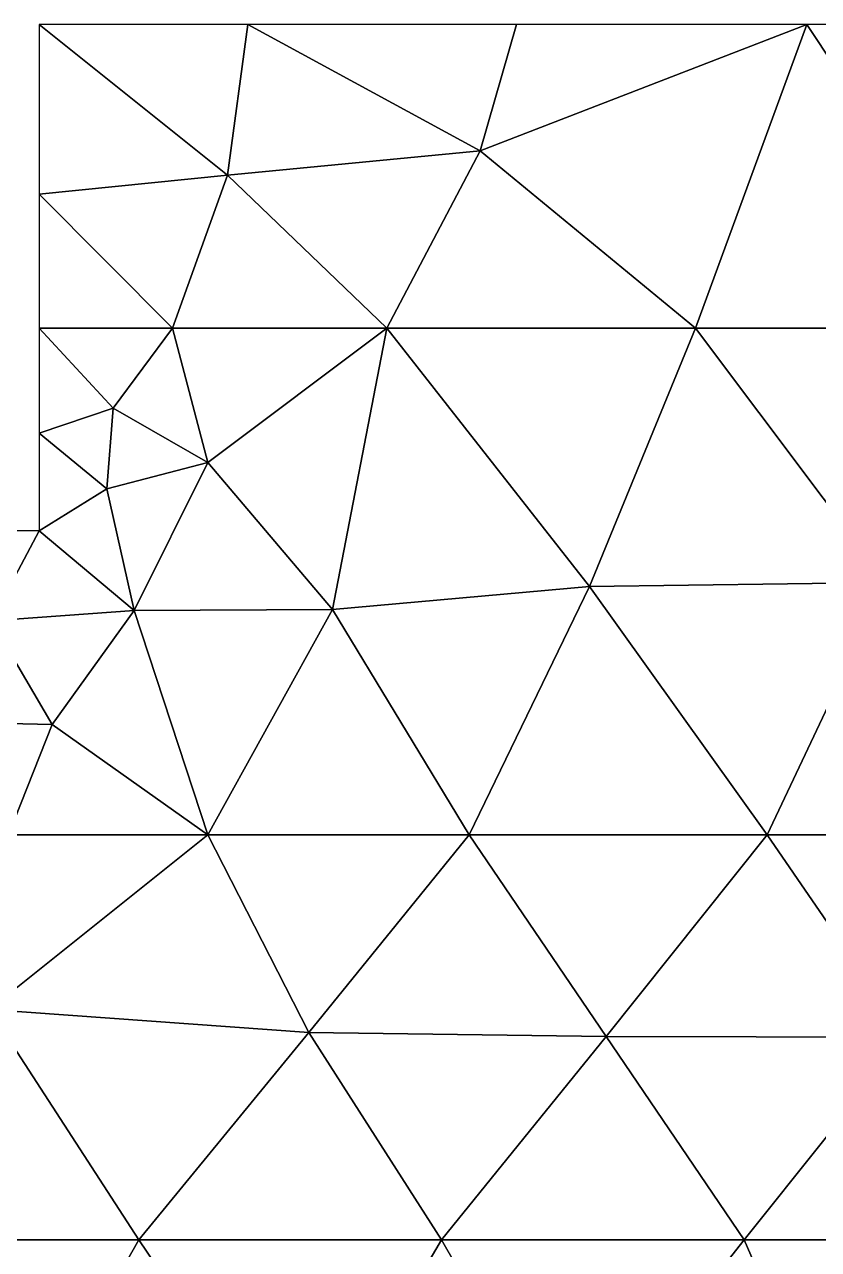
# Model space of a CAD drawing. Header units: metres. Extents: x 0 to 72, y -280 to 0.
# Drawn here: x 17.13 to 36.73, y -30.24 to 0 of the extents above; entities that cross this region are included whole.
import ezdxf

# ---------------------------------------------------------------- set-up
doc = ezdxf.new("R2010")
doc.units = ezdxf.units.M

msp = doc.modelspace()

# ---------------------------------------------------------------- linework, layer by layer
at = {"layer": 'layer', "color": 0}
for points in [[(17.5, 0), (17.5, -4.1847), (22.1476, -3.71737)], [(22.644, 0), (17.5, 0), (22.1476, -3.71737)], [(28.3799, -3.11954), (22.644, 0), (22.1476, -3.71737)], [(29.274, 0), (22.644, 0), (28.3799, -3.11954)], [(36.4407, 0), (29.274, 0), (28.3799, -3.11954)], [(28.3799, -3.11954), (33.6962, -7.5), (36.4407, 0)], [(33.6962, -7.5), (41.4176, -7.5), (36.4407, 0)], [(43.6199, 0), (36.4407, 0), (41.4176, -7.5)], [(22.1476, -3.71737), (26.0766, -7.5), (28.3799, -3.11954)], [(26.0766, -7.5), (33.6962, -7.5), (28.3799, -3.11954)], [(22.1476, -3.71737), (17.5, -4.1847), (20.7852, -7.5)], [(20.7852, -7.5), (26.0766, -7.5), (22.1476, -3.71737)], [(17.5, -4.1847), (17.5, -7.5), (20.7852, -7.5)], [(17.5, -7.5), (17.5, -10.0848), (19.3224, -9.47182)], [(20.7852, -7.5), (17.5, -7.5), (19.3224, -9.47182)], [(21.6601, -10.8084), (20.7852, -7.5), (19.3224, -9.47182)], [(26.0766, -7.5), (20.7852, -7.5), (21.6601, -10.8084)], [(26.0766, -7.5), (21.6601, -10.8084), (24.7379, -14.4398)], [(31.0837, -13.869), (26.0766, -7.5), (24.7379, -14.4398)], [(33.6962, -7.5), (26.0766, -7.5), (31.0837, -13.869)], [(38.4087, -13.7704), (33.6962, -7.5), (31.0837, -13.869)], [(41.4176, -7.5), (33.6962, -7.5), (38.4087, -13.7704)], [(19.3224, -9.47182), (17.5, -10.0848), (19.1667, -11.4659)], [(19.3224, -9.47182), (19.1667, -11.4659), (21.6601, -10.8084)], [(17.5, -10.0848), (17.5, -12.5), (19.1667, -11.4659)], [(19.1667, -11.4659), (19.8406, -14.4611), (21.6601, -10.8084)], [(19.8406, -14.4611), (24.7379, -14.4398), (21.6601, -10.8084)], [(19.1667, -11.4659), (17.5, -12.5), (19.8406, -14.4611)], [(17.5, -12.5), (15, -12.5), (16.3122, -14.7211)], [(17.5, -12.5), (16.3122, -14.7211), (19.8406, -14.4611)], [(24.7379, -14.4398), (28.1078, -20), (31.0837, -13.869)], [(28.1078, -20), (35.4648, -20), (31.0837, -13.869)], [(31.0837, -13.869), (35.4648, -20), (38.4087, -13.7704)], [(35.4648, -20), (42.8363, -20), (38.4087, -13.7704)], [(17.8171, -17.2775), (19.8406, -14.4611), (16.3122, -14.7211)], [(17.8171, -17.2775), (21.6589, -20), (19.8406, -14.4611)], [(21.6589, -20), (24.7379, -14.4398), (19.8406, -14.4611)], [(21.6589, -20), (28.1078, -20), (24.7379, -14.4398)], [(14.5325, -17.2042), (17.8171, -17.2775), (16.3122, -14.7211)], [(14.5325, -17.2042), (16.7433, -20), (17.8171, -17.2775)], [(16.7433, -20), (21.6589, -20), (17.8171, -17.2775)], [(21.6589, -20), (16.7433, -20), (16.2624, -24.3115)], [(24.1498, -24.8821), (21.6589, -20), (16.2624, -24.3115)], [(28.1078, -20), (21.6589, -20), (24.1498, -24.8821)], [(31.4901, -24.9797), (28.1078, -20), (24.1498, -24.8821)], [(35.4648, -20), (28.1078, -20), (31.4901, -24.9797)], [(38.8948, -24.9964), (35.4648, -20), (31.4901, -24.9797)], [(42.8363, -20), (35.4648, -20), (38.8948, -24.9964)], [(13.5386, -30), (19.9549, -30), (16.2624, -24.3115)], [(16.2624, -24.3115), (19.9549, -30), (24.1498, -24.8821)], [(19.9549, -30), (27.4245, -30), (24.1498, -24.8821)], [(24.1498, -24.8821), (27.4245, -30), (31.4901, -24.9797)], [(27.4245, -30), (34.899, -30), (31.4901, -24.9797)], [(31.4901, -24.9797), (34.899, -30), (38.8948, -24.9964)], [(34.899, -30), (42.3825, -30), (38.8948, -24.9964)], [(19.9549, -30), (13.5386, -30), (16.6944, -35.752)], [(23.9567, -35.9186), (19.9549, -30), (16.6944, -35.752)], [(27.4245, -30), (19.9549, -30), (23.9567, -35.9186)], [(30.5765, -35.5006), (27.4245, -30), (23.9567, -35.9186)], [(34.899, -30), (27.4245, -30), (30.5765, -35.5006)], [(38.2995, -37.8392), (34.899, -30), (30.5765, -35.5006)], [(42.3825, -30), (34.899, -30), (38.2995, -37.8392)]]:
    msp.add_3dface(points, dxfattribs=at)

doc.saveas('drawing.dxf')
